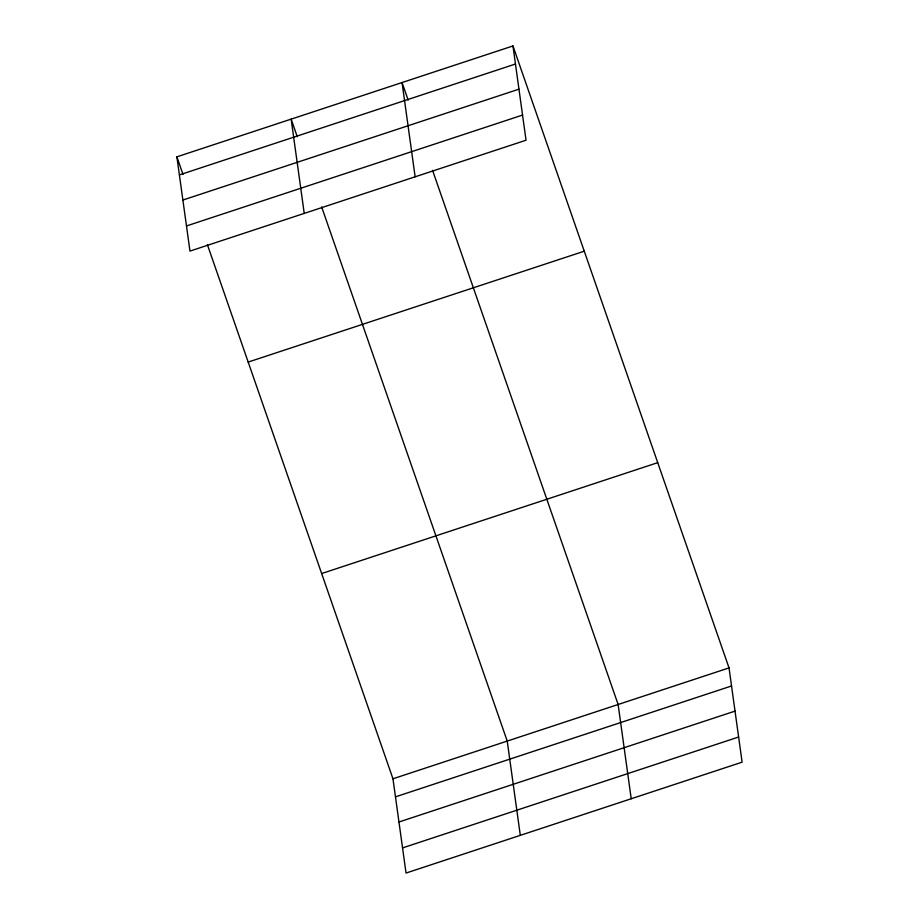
<?xml version="1.0" encoding="UTF-8"?>
<svg xmlns="http://www.w3.org/2000/svg" width="919" height="919" viewBox="0 0 919 919"><rect width="100%" height="100%" fill="white"/><g stroke="black" fill="none" stroke-linecap="round" stroke-linejoin="round"><path stroke-width="1.38" d="M512.963 45.95L526.036 140.216L189.969 251.094L176.885 156.839L512.963 45.95L729.031 667.906L742.115 762.161L406.037 873.05L392.964 778.784L207.372 244.603M179.389 174.909L515.467 64.02M182.881 200.043L518.959 89.166M186.477 225.959L522.555 115.07M248.187 362.075L584.266 251.197M321.65 573.548L657.728 462.659M392.964 778.784L729.031 667.906M395.469 796.853L731.547 685.976M398.961 822L735.028 711.111M402.545 847.904L738.623 737.027M408.151 100.091L402.051 82.538L415.135 176.804M432.55 170.314L618.131 704.494L631.215 798.76M297.251 136.69L291.151 119.137L304.235 213.403M321.639 206.901L507.231 741.082L520.303 835.348M176.885 156.839L182.984 174.392"/></g></svg>
